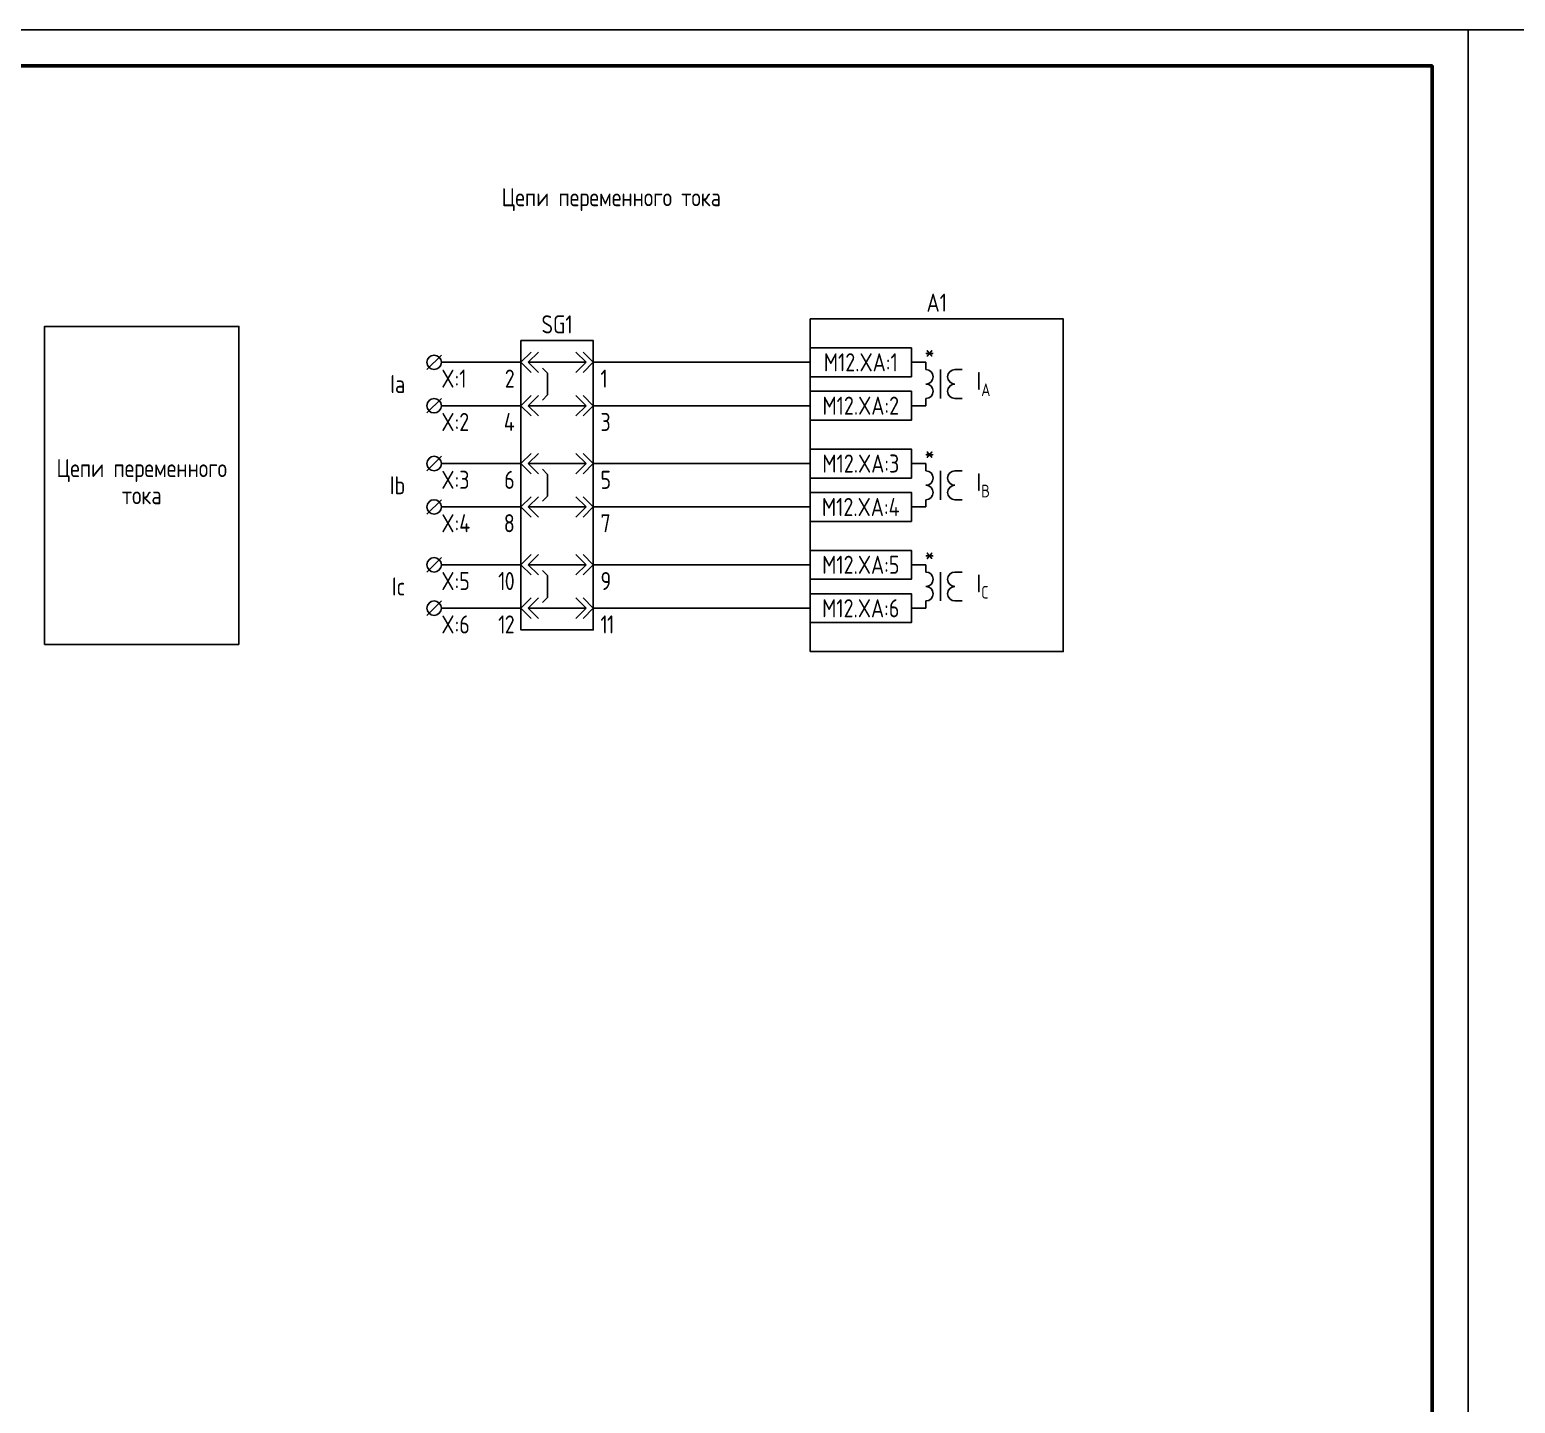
# Model space of a CAD drawing. Header units: millimetres. Extents: x -774 to 4101, y -90 to 618.
# Drawn here: x 221.1 to 426.5, y 107 to 297 of the extents above; entities that cross this region are included whole.
import ezdxf

# ---------------------------------------------------------------- set-up
doc = ezdxf.new("R2010")
doc.units = ezdxf.units.MM
doc.styles.add('Gost_type_A', font='GOST_A.TTF')

# ---------------------------------------------------------------- blocks, each defined once
blk = doc.blocks.new('Формат_А3')
blk.add_lwpolyline([(-420, 297), (0, 297), (0, 0), (-420, 0)], close=True)
at = {"lineweight": 50}
blk.add_lwpolyline([(-400, 292), (-5, 292), (-5, 5), (-400, 5)], close=True, dxfattribs=at)
blk = doc.blocks.new('БИ_разъем')
for p, q in [((0, 0), (1.41, 1.41)), ((0, 0), (1.41, 1.41)), ((0, 0), (1.41, -1.41)), ((0, 0), (1.41, -1.41)), ((1, 0), (2.41, 1.41)), ((1, 0), (2.41, -1.41)), ((1, 0), (9, 0)), ((9, 0), (7.59, 1.41)), ((9, 0), (7.59, -1.41)), ((10, 0), (8.59, 1.41)), ((10, 0), (8.59, 1.41)), ((10, 0), (8.59, -1.41)), ((10, 0), (8.59, -1.41))]:
    blk.add_line(p, q)
blk = doc.blocks.new('БИ_перемычка')
for p, q in [((2.97, -0.79), (3.67, -1.5)), ((3.67, -1.5), (3.67, -4.5)), ((2.97, -5.21), (3.67, -4.5))]:
    blk.add_line(p, q)

msp = doc.modelspace()

# ---------------------------------------------------------------- linework, layer by layer
for p, q in [((278, 252), (276, 250)), ((278, 251), (289, 251)), ((299, 251), (329, 251)), ((345, 251), (343, 251)), ((278, 246), (276, 244)), ((278, 245), (288.83, 245)), ((289, 245), (290.41, 246.41)), ((289, 245), (290.41, 246.41)), ((289, 245), (290.41, 243.59)), ((289, 245), (290.41, 243.59)), ((290, 245), (291.41, 246.41)), ((290, 245), (291.41, 243.59)), ((290, 245), (298, 245)), ((298, 245), (296.59, 246.41)), ((298, 245), (296.59, 243.59)), ((299, 245), (297.59, 246.41)), ((299, 245), (297.59, 246.41)), ((299, 245), (297.59, 243.59)), ((299, 245), (297.59, 243.59)), ((299, 245), (329, 245)), ((343, 245), (345, 245)), ((278, 238), (276, 236)), ((278, 237), (288.83, 237)), ((299, 237), (329, 237)), ((345, 237), (343, 237)), ((278, 232), (276, 230)), ((278, 231), (288.83, 231)), ((299, 231), (329, 231)), ((343, 231), (345, 231)), ((278, 224), (276, 222)), ((278, 223), (289, 223)), ((299, 223), (329, 223)), ((345, 223), (343, 223)), ((278, 218), (276, 216)), ((289, 217), (290.41, 218.41)), ((289, 217), (290.41, 218.41)), ((290, 217), (291.41, 218.41)), ((298, 217), (296.59, 218.41)), ((299, 217), (297.59, 218.41)), ((299, 217), (297.59, 218.41)), ((278, 217), (288.83, 217)), ((289, 217), (290.41, 215.59)), ((289, 217), (290.41, 215.59)), ((290, 217), (291.41, 215.59)), ((290, 217), (298, 217)), ((298, 217), (296.59, 215.59)), ((299, 217), (297.59, 215.59)), ((299, 217), (297.59, 215.59)), ((299, 217), (329, 217)), ((343, 217), (345, 217))]:
    msp.add_line(p, q)
at = {"ltscale": 4}
for p, q in [((345, 251), (345, 250)), ((345, 250.5), (345, 250)), ((347, 250), (347, 246)), ((347, 250), (347, 246)), ((350, 250), (349, 250)), ((350, 250), (349, 250)), ((345, 245), (345, 246)), ((350, 246), (349, 246)), ((350, 246), (349, 246)), ((345, 237), (345, 236)), ((345, 236.5), (345, 236)), ((347, 236), (347, 232)), ((347, 236), (347, 232)), ((350, 236), (349, 236)), ((350, 236), (349, 236)), ((345, 231), (345, 232)), ((350, 232), (349, 232)), ((350, 232), (349, 232)), ((345, 223), (345, 222)), ((345, 222.5), (345, 222)), ((347, 222), (347, 218)), ((347, 222), (347, 218)), ((350, 222), (349, 222)), ((350, 222), (349, 222)), ((345, 217), (345, 218)), ((350, 218), (349, 218)), ((350, 218), (349, 218))]:
    msp.add_line(p, q, dxfattribs=at)
for points in [[(329, 257), (364, 257), (364, 211), (329, 211)], [(250, 212), (223.14, 212), (223.14, 255.96), (250, 255.96)], [(289, 254), (299, 254), (299, 214), (289, 214)], [(329, 253), (343, 253), (343, 249), (329, 249)], [(329, 247), (343, 247), (343, 243), (329, 243)], [(329, 239), (343, 239), (343, 235), (329, 235)], [(329, 233), (343, 233), (343, 229), (329, 229)], [(329, 225), (343, 225), (343, 221), (329, 221)], [(329, 219), (343, 219), (343, 215), (329, 215)]]:
    msp.add_lwpolyline(points, close=True)
for centre in [(277, 251), (277, 245), (277, 237), (277, 231), (277, 223), (277, 217)]:
    msp.add_circle(centre, 1)
for centre, start, end in [((345, 249), 270, 90), ((345, 249), 270, 90), ((349, 249), 90, 270), ((349, 249), 90, 270), ((345, 247), 270, 90), ((345, 247), 270, 90), ((349, 247), 90, 270), ((349, 247), 90, 270), ((345, 235), 270, 90), ((345, 235), 270, 90), ((349, 235), 90, 270), ((349, 235), 90, 270), ((345, 233), 270, 90), ((345, 233), 270, 90), ((349, 233), 90, 270), ((349, 233), 90, 270), ((345, 221), 270, 90), ((345, 221), 270, 90), ((349, 221), 90, 270), ((349, 221), 90, 270), ((345, 219), 270, 90), ((345, 219), 270, 90), ((349, 219), 90, 270), ((349, 219), 90, 270)]:
    msp.add_arc(centre, 1, start, end, dxfattribs=at)

# ---------------------------------------------------------------- block references
for name, p in [('Формат_А3', (420, 0)), ('Формат_А3', (840, 0)), ('БИ_разъем', (289, 251)), ('БИ_перемычка', (289, 251)), ('БИ_разъем', (289, 237)), ('БИ_перемычка', (289, 237)), ('БИ_разъем', (289, 231)), ('БИ_разъем', (289, 223)), ('БИ_перемычка', (289, 223))]:
    msp.add_blockref(name, p)

# ---------------------------------------------------------------- texts
at = {"char_height": 2.5, "line_spacing_factor": 0.9, "style": 'Gost_type_A'}
for s, insert, width, attachment_point in [('Цепи переменного тока', (301.5, 273.5), 197, 5), ('A1', (346.5, 258), 35, 8), ('SG1', (294, 255), 10, 8), ('Ia', (273, 248), 6, 6), ('X:1', (278, 250), 10, 1), ('{\\T0.9;2}', (288, 250), 5, 3), ('{\\T0.9;1}', (300, 250), 5, 1), ('X:2', (278, 244), 10, 1), ('{\\T0.9;4}', (288, 244), 5, 3), ('{\\T0.9;3}', (300, 244), 5, 1), ('Цепи переменного тока', (236.57, 234.5), 26.8592, 5), ('Ib', (273, 234), 6, 6), ('X:3', (278, 236), 10, 1), ('{\\T0.9;6}', (288, 236), 5, 3), ('{\\T0.9;5}', (300, 236), 5, 1), ('X:4', (278, 230), 10, 1), ('{\\T0.9;8}', (288, 230), 5, 3), ('{\\T0.9;7}', (300, 230), 5, 1), ('X:5', (278, 222), 10, 1), ('{\\T0.9;10}', (288, 222), 5, 3), ('{\\T0.9;9}', (300, 222), 5, 1), ('Ic', (273, 220), 6, 6), ('X:6', (278, 216), 10, 1), ('{\\T0.9;12}', (288, 216), 5, 3), ('{\\T0.9;11}', (300, 216), 5, 1)]:
    msp.add_mtext(s, dxfattribs=dict(at, insert=insert, width=width, attachment_point=attachment_point))
at = {"char_height": 2.5, "style": 'Gost_type_A'}
for s, insert, width, attachment_point in [('*', (345.5, 252.5), 3, 5), ('M12.XA:1', (336, 251), 14, 5), ('\\A1;I{\\H0.7x;\\S^ A;}', (352, 248), 8, 4), ('M12.XA:2', (335.99, 245), 14.018, 5), ('*', (345.5, 238.5), 3, 5), ('M12.XA:3', (336, 237), 14, 5), ('\\A1;I{\\H0.7x;\\S^ В;}', (352, 234), 8, 4), ('M12.XA:4', (335.99, 230.99), 14.018, 5), ('M12.XA:5', (336, 223), 14, 5), ('*', (345.5, 224.5), 3, 5), ('\\A1;I{\\H0.7x;\\S^ C;}', (352, 220), 8, 4), ('M12.XA:6', (335.99, 216.99), 14.018, 5)]:
    msp.add_mtext(s, dxfattribs=dict(at, insert=insert, width=width, attachment_point=attachment_point))

doc.saveas('drawing.dxf')
